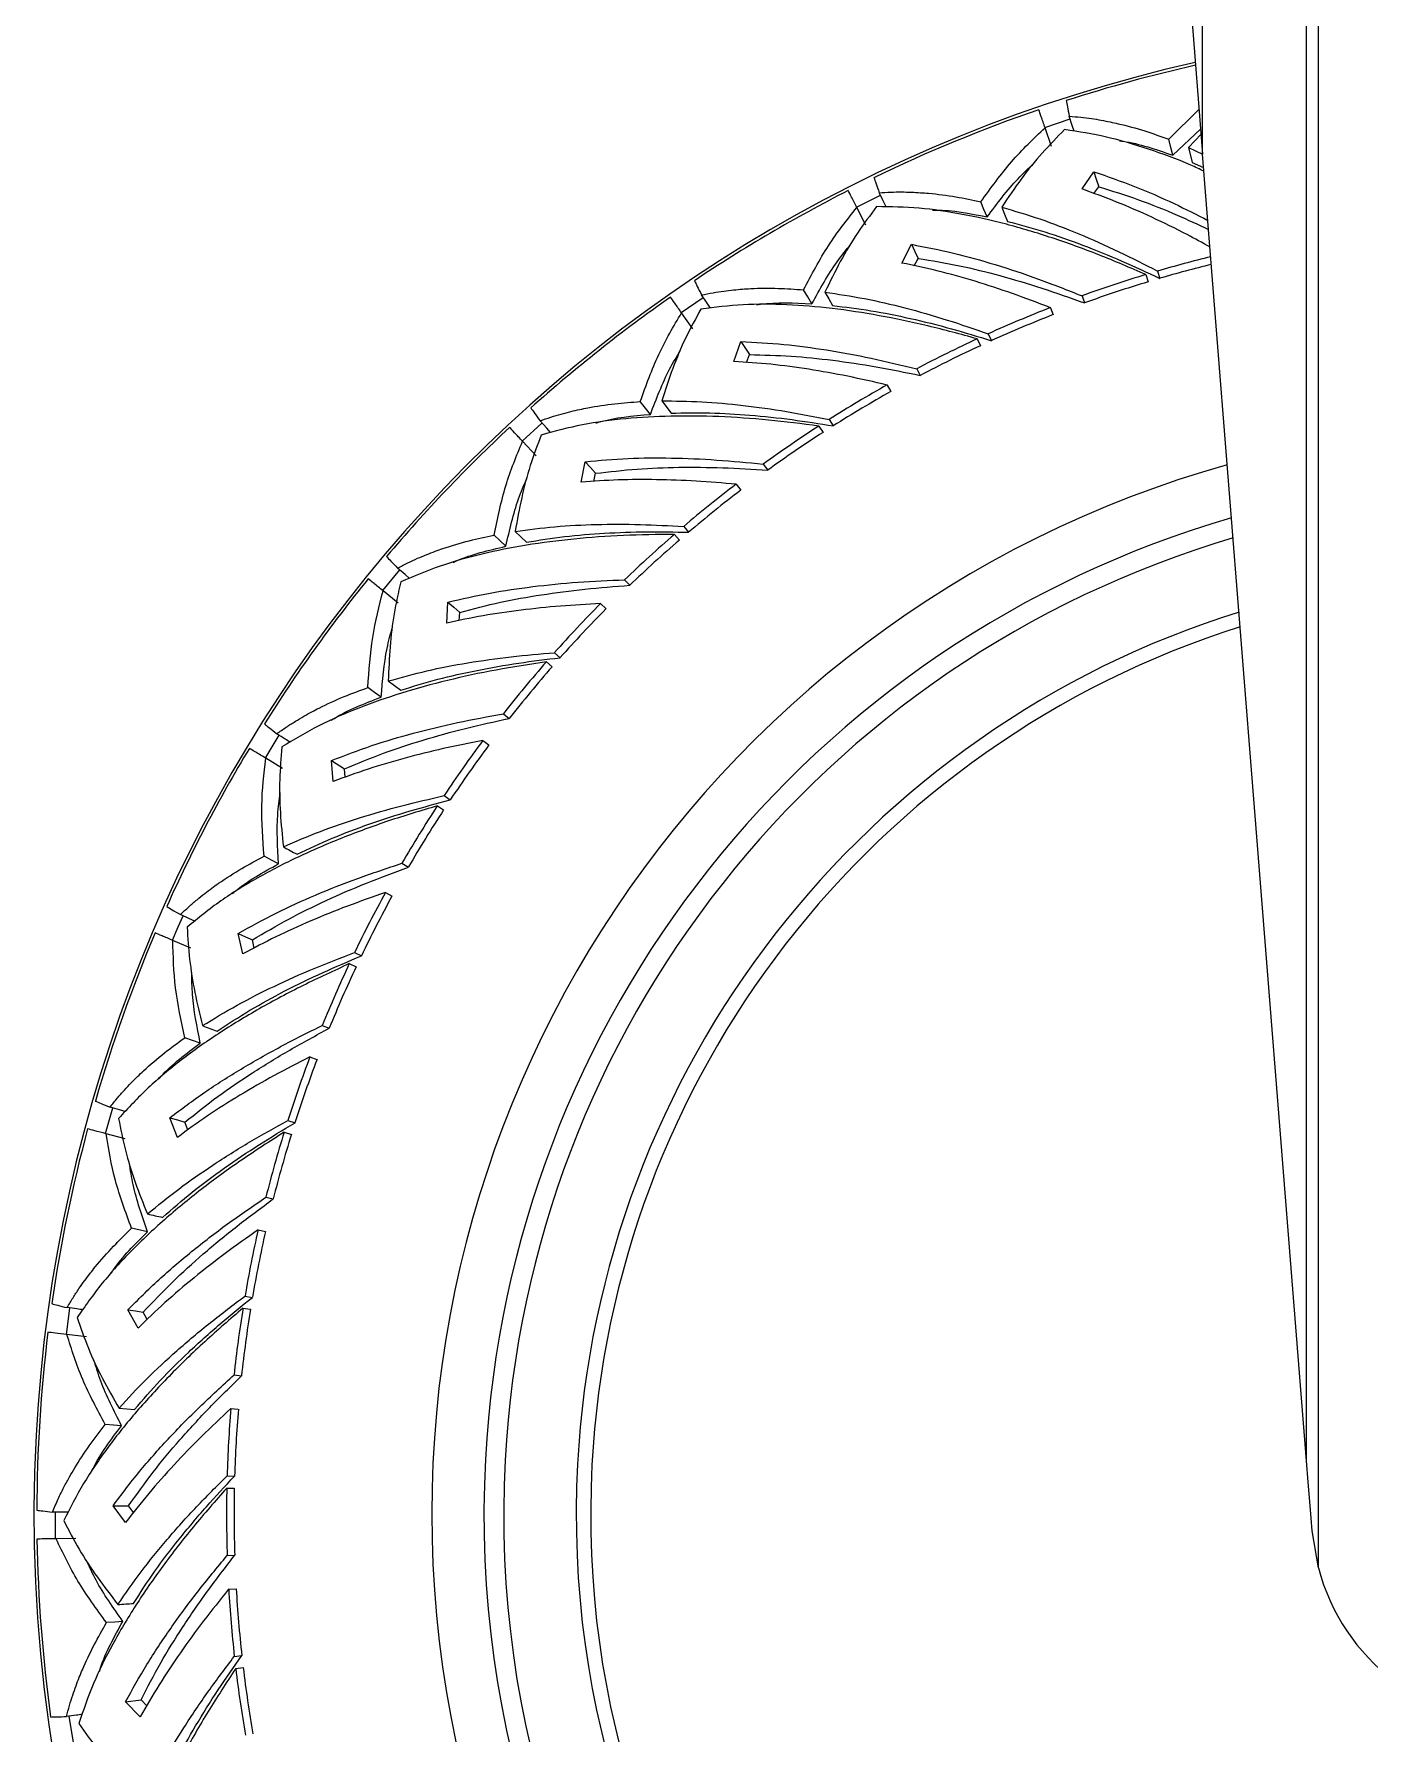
# Model space of a CAD drawing. Header units: millimetres. Extents: x 0 to 597, y 0 to 420.
# Drawn here: x 407.74 to 418.37, y 250.01 to 263.53 of the extents above; entities that cross this region are included whole.
import ezdxf

# ---------------------------------------------------------------- set-up
doc = ezdxf.new("R2010")
doc.units = ezdxf.units.MM

msp = doc.modelspace()

# ---------------------------------------------------------------- linework, layer by layer
at = {"color": 7, "linetype": 'Continuous', "lineweight": 25}
for p, q in [((417.041, 262.571), (417.041, 265.421)), ((417.868, 252.179), (417.868, 265.421)), ((417.963, 251.329), (417.963, 265.421)), ((416.947, 263.755), (417.041, 262.571)), ((415.786, 262.785), (415.987, 262.852)), ((416.771, 262.69), (417.012, 262.927)), ((415.838, 262.634), (415.787, 262.781)), ((416.803, 262.563), (417.025, 262.77)), ((417.028, 262.732), (416.929, 262.625)), ((416.929, 262.625), (417.041, 262.572)), ((416.929, 262.625), (416.958, 262.506)), ((417.868, 252.179), (417.041, 262.571)), ((416.081, 262.295), (416.176, 262.432)), ((416.958, 262.506), (417.049, 262.466)), ((416.174, 262.26), (416.214, 262.313)), ((414.287, 262.15), (414.477, 262.245)), ((414.36, 262.008), (414.289, 262.147)), ((414.648, 261.706), (414.723, 261.855)), ((414.745, 261.684), (414.777, 261.743)), ((416.683, 261.642), (416.7, 261.584)), ((416.59, 261.614), (416.607, 261.557)), ((412.892, 261.313), (413.067, 261.433)), ((415.83, 261.351), (415.851, 261.295)), ((416.081, 261.445), (416.101, 261.389)), ((412.984, 261.182), (412.894, 261.31)), ((413.311, 260.924), (413.365, 261.081)), ((413.365, 261.081), (413.434, 260.978)), ((415.247, 261.103), (415.272, 261.048)), ((415.335, 261.143), (415.36, 261.088)), ((413.41, 260.916), (413.434, 260.978)), ((414.766, 260.865), (414.794, 260.812)), ((414.531, 260.736), (414.56, 260.684)), ((412.736, 260.61), (412.812, 260.512)), ((411.627, 260.29), (411.783, 260.433)), ((413.988, 260.409), (414.02, 260.359)), ((414.07, 260.462), (414.102, 260.411)), ((411.736, 260.173), (411.629, 260.288)), ((412.095, 259.963), (412.127, 260.126)), ((412.195, 259.969), (412.21, 260.034)), ((413.545, 260.107), (413.58, 260.058)), ((413.33, 259.947), (413.366, 259.899)), ((412.912, 259.611), (412.95, 259.565)), ((412.838, 259.548), (412.877, 259.502)), ((410.516, 259.101), (410.651, 259.265)), ((412.441, 259.187), (412.483, 259.143)), ((410.64, 259), (410.519, 259.099)), ((411.026, 258.842), (411.035, 259.009)), ((411.124, 258.862), (411.129, 258.928)), ((412.25, 258.998), (412.293, 258.956)), ((411.819, 258.534), (411.864, 258.495)), ((411.883, 258.607), (411.928, 258.567)), ((410.56, 258.382), (410.66, 258.309)), ((411.476, 258.122), (411.523, 258.084)), ((411.313, 257.909), (411.361, 257.873)), ((409.719, 257.687), (409.585, 257.767)), ((410.123, 257.583), (410.108, 257.75)), ((410.108, 257.75), (410.213, 257.683)), ((410.217, 257.617), (410.213, 257.683)), ((411.004, 257.47), (411.054, 257.437)), ((410.951, 257.389), (411.001, 257.356)), ((410.669, 256.933), (410.721, 256.902)), ((410.537, 256.699), (410.59, 256.67)), ((409.403, 256.211), (409.366, 256.374)), ((408.989, 256.257), (408.845, 256.319)), ((409.492, 256.257), (409.479, 256.323)), ((410.292, 256.222), (410.346, 256.196)), ((410.25, 256.134), (410.305, 256.109)), ((410.035, 255.643), (410.091, 255.62)), ((409.937, 255.393), (409.993, 255.372)), ((408.882, 254.752), (408.822, 254.908)), ((408.964, 254.811), (408.942, 254.873)), ((409.761, 254.887), (409.818, 254.868)), ((408.466, 254.74), (408.315, 254.781)), ((409.732, 254.794), (409.789, 254.776)), ((409.587, 254.277), (409.645, 254.263)), ((408.644, 254.002), (408.517, 254.029)), ((409.524, 254.016), (409.583, 254.003)), ((407.999, 253.185), (408.027, 253.395)), ((408.569, 253.235), (408.488, 253.381)), ((409.404, 253.394), (409.464, 253.385)), ((409.42, 253.49), (409.479, 253.48)), ((408.642, 253.304), (408.611, 253.363)), ((408.158, 253.165), (408.003, 253.184)), ((409.333, 252.863), (409.392, 252.856)), ((409.307, 252.596), (409.367, 252.591)), ((409.278, 252.06), (409.337, 252.059)), ((409.275, 251.963), (409.335, 251.962)), ((407.913, 251.56), (407.911, 251.772)), ((408.47, 251.689), (408.37, 251.822)), ((408.37, 251.822), (408.494, 251.822)), ((408.532, 251.768), (408.494, 251.822)), ((417.963, 251.329), (417.913, 251.622)), ((408.073, 251.563), (407.917, 251.56)), ((409.278, 251.427), (409.338, 251.429)), ((409.29, 251.159), (409.35, 251.162)), ((409.335, 250.624), (409.395, 250.631)), ((409.346, 250.528), (409.406, 250.535)), ((408.469, 250.262), (408.593, 250.279)), ((408.587, 250.144), (408.469, 250.262)), ((408.638, 250.231), (408.593, 250.279)), ((408.054, 249.939), (408.022, 250.149))]:
    msp.add_line(p, q, dxfattribs=at)
at = {"color": 7, "linetype": 'Continuous', "lineweight": 25, "flags": 128}
for points in [[(416.018, 262.754), (416.004, 262.799), (415.98, 262.874)], [(416.803, 262.563), (416.787, 262.626), (416.771, 262.69)], [(416.176, 262.432), (416.195, 262.372), (416.214, 262.313)], [(415.326, 262.073), (415.301, 262.133), (415.276, 262.193)], [(415.442, 262.151), (415.465, 262.094), (415.487, 262.037)], [(414.723, 261.855), (414.75, 261.799), (414.777, 261.743)], [(413.931, 261.381), (413.898, 261.437), (413.865, 261.493)], [(413.124, 261.348), (413.098, 261.387), (413.054, 261.452)], [(414.035, 261.475), (414.066, 261.422), (414.096, 261.368)], [(412.646, 260.502), (412.606, 260.553), (412.566, 260.604)], [(411.852, 260.357), (411.821, 260.392), (411.768, 260.451)], [(412.127, 260.126), (412.169, 260.08), (412.21, 260.034)], [(411.496, 259.453), (411.449, 259.498), (411.402, 259.542)], [(411.57, 259.572), (411.614, 259.529), (411.659, 259.486)], [(410.73, 259.198), (410.694, 259.229), (410.634, 259.279)], [(411.035, 259.009), (411.082, 258.968), (411.129, 258.928)], [(410.504, 258.254), (410.451, 258.291), (410.398, 258.329)], [(409.582, 257.769), (409.612, 257.819), (409.693, 257.95)], [(409.687, 256.928), (409.63, 256.958), (409.572, 256.988)], [(408.842, 256.32), (408.888, 256.427), (408.927, 256.514)], [(409.021, 256.472), (408.978, 256.491), (408.906, 256.524)], [(409.366, 256.374), (409.423, 256.348), (409.479, 256.323)], [(409.064, 255.502), (409.002, 255.523), (408.941, 255.545)], [(408.311, 254.782), (408.358, 254.95), (408.368, 254.986)], [(408.467, 254.958), (408.422, 254.971), (408.346, 254.992)], [(408.822, 254.908), (408.882, 254.891), (408.942, 254.873)], [(408.488, 253.381), (408.55, 253.372), (408.611, 253.363)], [(408.418, 252.598), (408.48, 252.594), (408.541, 252.589)], [(408.438, 252.459), (408.373, 252.463), (408.308, 252.468)], [(417.913, 251.622), (417.897, 251.824), (417.882, 252.01), (417.868, 252.179)], [(408.448, 250.903), (408.383, 250.898), (408.318, 250.893)]]:
    msp.add_lwpolyline(points, dxfattribs=at)
at = {"color": 7, "linetype": 'Continuous', "lineweight": 25}
for radius, start, end in [(11.833, 176.9553, 77.3499), (11.833, 102.6501, 176.9553), (11.811, 102.6653, 107.8443), (11.811, 108.9553, 115.8443), (11.811, 116.9553, 123.8443), (10.301, 103.8645, 106.2991), (10.241, 103.9194, 106.2991), (10.301, 106.8395, 109.8234), (10.241, 106.8395, 109.8234), (11.811, 124.9553, 131.8443), (10.301, 111.3153, 114.2991), (10.241, 111.3153, 114.2991), (10.301, 114.8395, 117.8234), (10.241, 114.8395, 117.8234), (10.301, 119.3153, 122.2991), (10.241, 119.3153, 122.2991), (10.301, 122.8395, 125.8234), (11.811, 132.9553, 139.8443), (10.241, 122.8395, 125.8234), (8.667, 105.6409, 356.9553), (10.301, 127.3153, 130.2991), (10.241, 127.3153, 130.2991), (8.252, 176.9553, 73.794), (8.252, 106.206, 176.9553), (8.095, 176.9553, 73.565), (8.095, 106.435, 176.9553), (10.301, 130.8395, 133.8234), (10.241, 130.8395, 133.8234), (11.811, 140.9553, 147.8443), (10.301, 135.3153, 138.2991), (10.241, 135.3153, 138.2991), (7.518, 176.9553, 72.6384), (7.518, 107.3616, 176.9553), (7.403, 176.9553, 72.4351), (7.403, 107.5649, 176.9553), (10.301, 138.8395, 141.8234), (10.241, 138.8395, 141.8234), (11.811, 148.9553, 155.8443), (10.301, 143.3153, 146.2991), (10.241, 143.3153, 146.2991), (10.301, 146.8395, 149.8234), (10.241, 146.8395, 149.8234), (10.301, 151.3153, 154.2991), (10.241, 151.3153, 154.2991), (11.811, 156.9553, 163.8443), (10.301, 154.8395, 157.8234), (10.241, 154.8395, 157.8234), (10.301, 159.3153, 162.2991), (10.241, 159.3153, 162.2991), (11.811, 164.9553, 171.8443), (10.301, 162.8395, 165.8234), (10.241, 162.8395, 165.8234), (10.301, 167.3153, 170.2991), (10.241, 167.3153, 170.2991), (10.301, 170.8395, 173.8234), (10.241, 170.8395, 173.8234), (11.811, 172.9553, 179.8443), (10.301, 175.3153, 178.2991), (10.241, 175.3153, 178.2991), (10.301, 178.8395, 181.8234), (10.241, 178.8395, 181.8234), (11.811, 180.9553, 187.8443), (1.667, 194.7911, 345.2089), (10.301, 183.3153, 186.2991), (10.241, 183.3153, 186.2991), (10.241, 186.8395, 189.8234), (10.301, 186.8395, 189.8234)]:
    msp.add_arc((419.574, 251.755), radius, start, end, dxfattribs=at)
for points, knots in [([(415.955, 262.998), (415.958, 262.983), (415.963, 262.955), (415.974, 262.901), (415.98, 262.874)], [0, 0, 0, 0, 0.50037, 1, 1, 1, 1]), ([(415.787, 262.781), (415.776, 262.813), (415.754, 262.877), (415.743, 262.909), (415.737, 262.925)], [0, 0, 0, 0, 0.498258, 1, 1, 1, 1]), ([(415.98, 262.874), (416.01, 262.871), (416.069, 262.867), (416.154, 262.856), (416.232, 262.843), (416.303, 262.829), (416.417, 262.804), (416.572, 262.762), (416.707, 262.713), (416.771, 262.69)], [0, 0, 0, 0, 0.120105, 0.230144, 0.33017, 0.420242, 0.500401, 0.764722, 1, 1, 1, 1]), ([(415.276, 262.193), (415.356, 262.303), (415.516, 262.525), (415.696, 262.696), (415.787, 262.781)], [0, 0, 0, 0, 0.499578, 1, 1, 1, 1]), ([(415.943, 262.767), (415.883, 262.707), (415.763, 262.586), (415.596, 262.379), (415.493, 262.227), (415.442, 262.151)], [0, 0, 0, 0, 0.339373, 0.672329, 1, 1, 1, 1]), ([(417.051, 262.436), (417.017, 262.453), (416.868, 262.522), (416.608, 262.616), (416.271, 262.717), (416.054, 262.75), (415.943, 262.767)], [0, 0, 0, 0, 0.091088, 0.388941, 0.689647, 1, 1, 1, 1]), ([(416.379, 262.678), (416.389, 262.677), (416.526, 262.66), (416.67, 262.61), (416.803, 262.563)], [0, 0, 0, 0, 0.073599, 1, 1, 1, 1]), ([(415.326, 262.073), (415.406, 262.179), (415.523, 262.337), (415.656, 262.459), (415.698, 262.499)], [0, 0, 0, 0, 0.677844, 1, 1, 1, 1]), ([(416.176, 262.432), (416.284, 262.395), (416.494, 262.322), (416.798, 262.19), (416.993, 262.091), (417.083, 262.045)], [0, 0, 0, 0, 0.361057, 0.707506, 1, 1, 1, 1]), ([(414.425, 262.385), (414.43, 262.371), (414.44, 262.343), (414.458, 262.291), (414.467, 262.265)], [0, 0, 0, 0, 0.500372, 1, 1, 1, 1]), ([(417.099, 261.834), (417.039, 261.867), (416.885, 261.952), (416.637, 262.072), (416.356, 262.195), (416.172, 262.262), (416.081, 262.295)], [0, 0, 0, 0, 0.175466, 0.450171, 0.725172, 1, 1, 1, 1]), ([(416.214, 262.313), (416.319, 262.28), (416.525, 262.216), (416.818, 262.099), (417.005, 262.012), (417.088, 261.973)], [0, 0, 0, 0, 0.366201, 0.717931, 1, 1, 1, 1]), ([(414.289, 262.147), (414.274, 262.177), (414.243, 262.237), (414.228, 262.268), (414.22, 262.283)], [0, 0, 0, 0, 0.498253, 1, 1, 1, 1]), ([(414.467, 262.265), (414.498, 262.267), (414.556, 262.271), (414.642, 262.272), (414.721, 262.27), (414.793, 262.266), (414.91, 262.257), (415.069, 262.237), (415.21, 262.207), (415.276, 262.193)], [0, 0, 0, 0, 0.120103, 0.230143, 0.330172, 0.420241, 0.500399, 0.764724, 1, 1, 1, 1]), ([(414.522, 262.152), (414.515, 262.166), (414.497, 262.204), (414.479, 262.242), (414.467, 262.265)], [0, 0, 0, 0, 0.372305, 1, 1, 1, 1]), ([(413.865, 261.493), (413.929, 261.614), (414.056, 261.855), (414.211, 262.05), (414.289, 262.147)], [0, 0, 0, 0, 0.499573, 1, 1, 1, 1]), ([(414.446, 262.155), (414.395, 262.086), (414.293, 261.95), (414.156, 261.722), (414.075, 261.557), (414.035, 261.475)], [0, 0, 0, 0, 0.339371, 0.672335, 1, 1, 1, 1]), ([(416.59, 261.614), (416.465, 261.668), (416.215, 261.776), (415.843, 261.909), (415.479, 262.019), (415.125, 262.098), (414.778, 262.15), (414.558, 262.153), (414.446, 262.155)], [0, 0, 0, 0, 0.166041, 0.333057, 0.499184, 0.663302, 0.828993, 1, 1, 1, 1]), ([(414.89, 262.127), (414.9, 262.127), (415.038, 262.13), (415.188, 262.1), (415.326, 262.073)], [0, 0, 0, 0, 0.073596, 1, 1, 1, 1]), ([(415.442, 262.151), (415.543, 262.121), (415.744, 262.062), (416.057, 261.94), (416.37, 261.802), (416.58, 261.694), (416.683, 261.642)], [0, 0, 0, 0, 0.250636, 0.500177, 0.755313, 1, 1, 1, 1]), ([(415.487, 262.037), (415.586, 262.011), (415.783, 261.959), (416.087, 261.851), (416.393, 261.727), (416.599, 261.631), (416.7, 261.584)], [0, 0, 0, 0, 0.250452, 0.5, 0.75525, 1, 1, 1, 1]), ([(413.931, 261.381), (413.995, 261.498), (414.09, 261.67), (414.204, 261.81), (414.241, 261.855)], [0, 0, 0, 0, 0.677852, 1, 1, 1, 1]), ([(414.723, 261.855), (414.835, 261.833), (415.053, 261.791), (415.392, 261.696), (415.733, 261.583), (415.965, 261.491), (416.081, 261.445)], [0, 0, 0, 0, 0.255316, 0.500302, 0.750158, 1, 1, 1, 1]), ([(415.83, 261.351), (415.729, 261.389), (415.528, 261.466), (415.229, 261.563), (414.934, 261.646), (414.743, 261.686), (414.648, 261.706)], [0, 0, 0, 0, 0.249919, 0.499817, 0.749988, 1, 1, 1, 1]), ([(414.777, 261.743), (414.886, 261.725), (415.099, 261.69), (415.429, 261.608), (415.761, 261.51), (415.988, 261.429), (416.101, 261.389)], [0, 0, 0, 0, 0.255034, 0.499994, 0.749999, 1, 1, 1, 1]), ([(412.996, 261.565), (413.003, 261.552), (413.016, 261.526), (413.041, 261.477), (413.054, 261.452)], [0, 0, 0, 0, 0.5003706, 1, 1, 1, 1]), ([(413.054, 261.452), (413.084, 261.458), (413.142, 261.47), (413.227, 261.483), (413.305, 261.492), (413.377, 261.499), (413.494, 261.506), (413.654, 261.508), (413.798, 261.498), (413.865, 261.493)], [0, 0, 0, 0, 0.120107, 0.230144, 0.330174, 0.420242, 0.500399, 0.764725, 1, 1, 1, 1]), ([(412.894, 261.31), (412.875, 261.338), (412.836, 261.393), (412.817, 261.421), (412.807, 261.435)], [0, 0, 0, 0, 0.498255, 1, 1, 1, 1]), ([(415.247, 261.103), (415.116, 261.139), (414.853, 261.21), (414.466, 261.291), (414.091, 261.349), (413.729, 261.379), (413.378, 261.381), (413.159, 261.354), (413.048, 261.34)], [0, 0, 0, 0, 0.166041, 0.333057, 0.499186, 0.663303, 0.828994, 1, 1, 1, 1]), ([(413.492, 261.374), (413.502, 261.376), (413.639, 261.397), (413.79, 261.389), (413.931, 261.381)], [0, 0, 0, 0, 0.073601, 1, 1, 1, 1]), ([(414.035, 261.475), (414.139, 261.459), (414.347, 261.428), (414.673, 261.352), (415.002, 261.258), (415.226, 261.181), (415.335, 261.143)], [0, 0, 0, 0, 0.250635, 0.500173, 0.755309, 1, 1, 1, 1]), ([(414.096, 261.368), (414.197, 261.356), (414.399, 261.332), (414.716, 261.267), (415.036, 261.188), (415.253, 261.121), (415.36, 261.088)], [0, 0, 0, 0, 0.250449, 0.499999, 0.755253, 1, 1, 1, 1]), ([(412.566, 260.604), (412.612, 260.732), (412.704, 260.989), (412.831, 261.203), (412.894, 261.31)], [0, 0, 0, 0, 0.499584, 1, 1, 1, 1]), ([(413.048, 261.34), (413.007, 261.265), (412.925, 261.116), (412.822, 260.871), (412.765, 260.696), (412.736, 260.61)], [0, 0, 0, 0, 0.3393777, 0.6723394, 1, 1, 1, 1]), ([(413.365, 261.081), (413.478, 261.076), (413.701, 261.064), (414.049, 261.017), (414.403, 260.953), (414.645, 260.894), (414.766, 260.865)], [0, 0, 0, 0, 0.255316, 0.500302, 0.750159, 1, 1, 1, 1]), ([(412.646, 260.502), (412.694, 260.626), (412.763, 260.81), (412.857, 260.964), (412.887, 261.014)], [0, 0, 0, 0, 0.677844, 1, 1, 1, 1]), ([(413.434, 260.978), (413.544, 260.975), (413.76, 260.97), (414.098, 260.935), (414.441, 260.884), (414.676, 260.836), (414.794, 260.812)], [0, 0, 0, 0, 0.255033, 0.499997, 0.749997, 1, 1, 1, 1]), ([(414.531, 260.736), (414.426, 260.76), (414.215, 260.808), (413.906, 260.863), (413.603, 260.904), (413.408, 260.917), (413.311, 260.924)], [0, 0, 0, 0, 0.249917, 0.499816, 0.749988, 1, 1, 1, 1]), ([(411.695, 260.554), (411.703, 260.542), (411.72, 260.518), (411.752, 260.473), (411.768, 260.451)], [0, 0, 0, 0, 0.500368, 1, 1, 1, 1]), ([(411.768, 260.451), (411.797, 260.461), (411.852, 260.48), (411.934, 260.505), (412.011, 260.525), (412.081, 260.541), (412.196, 260.564), (412.354, 260.589), (412.498, 260.599), (412.566, 260.604)], [0, 0, 0, 0, 0.120105, 0.230146, 0.330172, 0.420239, 0.5004, 0.764726, 1, 1, 1, 1]), ([(412.736, 260.61), (412.842, 260.609), (413.052, 260.607), (413.385, 260.576), (413.724, 260.529), (413.956, 260.484), (414.07, 260.462)], [0, 0, 0, 0, 0.250637, 0.500175, 0.755313, 1, 1, 1, 1]), ([(413.988, 260.409), (413.853, 260.427), (413.583, 260.461), (413.189, 260.488), (412.809, 260.492), (412.446, 260.472), (412.098, 260.425), (411.886, 260.368), (411.778, 260.338)], [0, 0, 0, 0, 0.166042, 0.333058, 0.499187, 0.663303, 0.828994, 1, 1, 1, 1]), ([(412.213, 260.434), (412.222, 260.437), (412.354, 260.477), (412.506, 260.49), (412.646, 260.502)], [0, 0, 0, 0, 0.073596, 1, 1, 1, 1]), ([(412.812, 260.512), (412.913, 260.514), (413.117, 260.518), (413.439, 260.499), (413.767, 260.464), (413.992, 260.429), (414.102, 260.411)], [0, 0, 0, 0, 0.25045, 0.499998, 0.755252, 1, 1, 1, 1]), ([(411.402, 259.542), (411.43, 259.676), (411.486, 259.943), (411.581, 260.173), (411.629, 260.288)], [0, 0, 0, 0, 0.499577, 1, 1, 1, 1]), ([(411.629, 260.288), (411.606, 260.312), (411.56, 260.362), (411.537, 260.387), (411.526, 260.399)], [0, 0, 0, 0, 0.498255, 1, 1, 1, 1]), ([(411.778, 260.338), (411.747, 260.258), (411.687, 260.1), (411.619, 259.842), (411.587, 259.662), (411.57, 259.572)], [0, 0, 0, 0, 0.339378, 0.672331, 1, 1, 1, 1]), ([(412.127, 260.126), (412.24, 260.136), (412.462, 260.156), (412.814, 260.158), (413.173, 260.143), (413.421, 260.119), (413.545, 260.107)], [0, 0, 0, 0, 0.255316, 0.500302, 0.750158, 1, 1, 1, 1]), ([(412.21, 260.034), (412.319, 260.046), (412.534, 260.071), (412.873, 260.084), (413.22, 260.081), (413.46, 260.066), (413.58, 260.058)], [0, 0, 0, 0, 0.2550356, 0.4999972, 0.7499982, 1, 1, 1, 1]), ([(411.496, 259.453), (411.526, 259.582), (411.569, 259.774), (411.64, 259.94), (411.663, 259.993)], [0, 0, 0, 0, 0.67783, 1, 1, 1, 1]), ([(413.33, 259.947), (413.222, 259.956), (413.008, 259.974), (412.694, 259.985), (412.388, 259.984), (412.193, 259.97), (412.095, 259.963)], [0, 0, 0, 0, 0.249918, 0.499817, 0.749987, 1, 1, 1, 1]), ([(411.57, 259.572), (411.675, 259.585), (411.883, 259.613), (412.218, 259.629), (412.56, 259.63), (412.796, 259.617), (412.912, 259.611)], [0, 0, 0, 0, 0.250637, 0.500174, 0.755312, 1, 1, 1, 1]), ([(410.634, 259.279), (410.661, 259.294), (410.713, 259.321), (410.791, 259.357), (410.864, 259.387), (410.931, 259.413), (411.042, 259.452), (411.195, 259.498), (411.336, 259.528), (411.402, 259.542)], [0, 0, 0, 0, 0.120103, 0.230143, 0.330172, 0.420241, 0.500401, 0.764727, 1, 1, 1, 1]), ([(412.838, 259.548), (412.702, 259.546), (412.429, 259.543), (412.036, 259.514), (411.658, 259.466), (411.303, 259.395), (410.965, 259.3), (410.762, 259.214), (410.659, 259.17)], [0, 0, 0, 0, 0.16604, 0.333056, 0.499186, 0.663303, 0.828993, 1, 1, 1, 1]), ([(411.659, 259.486), (411.759, 259.502), (411.96, 259.534), (412.282, 259.56), (412.612, 259.571), (412.839, 259.567), (412.95, 259.565)], [0, 0, 0, 0, 0.25045, 0.499998, 0.755252, 1, 1, 1, 1]), ([(410.547, 259.371), (410.557, 259.361), (410.577, 259.339), (410.615, 259.299), (410.634, 259.279)], [0, 0, 0, 0, 0.500373, 1, 1, 1, 1]), ([(411.076, 259.325), (411.085, 259.329), (411.211, 259.388), (411.359, 259.421), (411.496, 259.453)], [0, 0, 0, 0, 0.073597, 1, 1, 1, 1]), ([(410.519, 259.099), (410.493, 259.12), (410.44, 259.163), (410.414, 259.184), (410.401, 259.195)], [0, 0, 0, 0, 0.498257, 1, 1, 1, 1]), ([(411.035, 259.009), (411.145, 259.034), (411.362, 259.084), (411.71, 259.135), (412.068, 259.171), (412.317, 259.181), (412.441, 259.187)], [0, 0, 0, 0, 0.255317, 0.500304, 0.75016, 1, 1, 1, 1]), ([(410.398, 258.329), (410.407, 258.465), (410.425, 258.737), (410.488, 258.978), (410.519, 259.099)], [0, 0, 0, 0, 0.499576, 1, 1, 1, 1]), ([(410.659, 259.17), (410.64, 259.086), (410.603, 258.921), (410.571, 258.657), (410.564, 258.473), (410.56, 258.382)], [0, 0, 0, 0, 0.339372, 0.672335, 1, 1, 1, 1]), ([(411.129, 258.928), (411.236, 258.956), (411.445, 259.011), (411.779, 259.07), (412.123, 259.115), (412.363, 259.134), (412.483, 259.143)], [0, 0, 0, 0, 0.255032, 0.499995, 0.749995, 1, 1, 1, 1]), ([(412.25, 258.998), (412.143, 258.992), (411.928, 258.98), (411.616, 258.947), (411.312, 258.904), (411.121, 258.863), (411.026, 258.842)], [0, 0, 0, 0, 0.2499156, 0.4998175, 0.7499878, 1, 1, 1, 1]), ([(410.504, 258.254), (410.515, 258.386), (410.531, 258.582), (410.578, 258.756), (410.594, 258.812)], [0, 0, 0, 0, 0.67785, 1, 1, 1, 1]), ([(411.819, 258.534), (411.684, 258.514), (411.415, 258.473), (411.029, 258.389), (410.662, 258.289), (410.32, 258.169), (409.998, 258.029), (409.81, 257.915), (409.714, 257.857)], [0, 0, 0, 0, 0.166042, 0.333057, 0.499185, 0.663302, 0.828992, 1, 1, 1, 1]), ([(410.56, 258.382), (410.662, 258.41), (410.864, 258.466), (411.193, 258.529), (411.532, 258.577), (411.768, 258.597), (411.883, 258.607)], [0, 0, 0, 0, 0.250635, 0.500174, 0.755311, 1, 1, 1, 1]), ([(410.66, 258.309), (410.757, 258.339), (410.951, 258.399), (411.267, 258.469), (411.592, 258.526), (411.817, 258.554), (411.928, 258.567)], [0, 0, 0, 0, 0.250452, 0.499997, 0.755252, 1, 1, 1, 1]), ([(409.673, 257.962), (409.698, 257.98), (409.746, 258.014), (409.818, 258.06), (409.886, 258.101), (409.95, 258.136), (410.054, 258.19), (410.199, 258.257), (410.334, 258.306), (410.398, 258.329)], [0, 0, 0, 0, 0.120103, 0.230144, 0.330174, 0.420242, 0.500402, 0.764727, 1, 1, 1, 1]), ([(410.105, 258.069), (410.114, 258.074), (410.23, 258.149), (410.372, 258.203), (410.504, 258.254)], [0, 0, 0, 0, 0.073594, 1, 1, 1, 1]), ([(410.108, 257.75), (410.214, 257.79), (410.422, 257.87), (410.759, 257.969), (411.108, 258.054), (411.354, 258.099), (411.476, 258.122)], [0, 0, 0, 0, 0.2553156, 0.5003018, 0.7501587, 1, 1, 1, 1]), ([(409.575, 258.041), (409.586, 258.032), (409.609, 258.013), (409.652, 257.979), (409.673, 257.962)], [0, 0, 0, 0, 0.500368, 1, 1, 1, 1]), ([(410.213, 257.683), (410.315, 257.725), (410.514, 257.809), (410.837, 257.914), (411.171, 258.007), (411.406, 258.059), (411.523, 258.084)], [0, 0, 0, 0, 0.255035, 0.499994, 0.749997, 1, 1, 1, 1]), ([(409.585, 257.767), (409.556, 257.785), (409.498, 257.819), (409.469, 257.837), (409.455, 257.846)], [0, 0, 0, 0, 0.498254, 1, 1, 1, 1]), ([(409.78, 257.895), (409.767, 257.903), (409.731, 257.926), (409.696, 257.948), (409.673, 257.962)], [0, 0, 0, 0, 0.372326, 1, 1, 1, 1]), ([(409.714, 257.857), (409.707, 257.772), (409.692, 257.602), (409.698, 257.336), (409.716, 257.154), (409.726, 257.063)], [0, 0, 0, 0, 0.339372, 0.672331, 1, 1, 1, 1]), ([(411.313, 257.909), (411.208, 257.888), (410.996, 257.846), (410.692, 257.77), (410.398, 257.684), (410.214, 257.617), (410.123, 257.583)], [0, 0, 0, 0, 0.249916, 0.499816, 0.749987, 1, 1, 1, 1]), ([(409.572, 256.988), (409.562, 257.124), (409.542, 257.396), (409.571, 257.644), (409.585, 257.767)], [0, 0, 0, 0, 0.499576, 1, 1, 1, 1]), ([(409.687, 256.928), (409.68, 257.061), (409.669, 257.257), (409.692, 257.436), (409.699, 257.494)], [0, 0, 0, 0, 0.6778347, 1, 1, 1, 1]), ([(409.726, 257.063), (409.822, 257.105), (410.015, 257.188), (410.332, 257.296), (410.661, 257.391), (410.891, 257.444), (411.004, 257.47)], [0, 0, 0, 0, 0.250639, 0.500174, 0.755313, 1, 1, 1, 1]), ([(409.834, 257.004), (409.926, 257.048), (410.111, 257.134), (410.413, 257.248), (410.727, 257.349), (410.946, 257.408), (411.054, 257.437)], [0, 0, 0, 0, 0.250449, 0.499994, 0.755248, 1, 1, 1, 1]), ([(410.951, 257.389), (410.82, 257.35), (410.559, 257.272), (410.189, 257.135), (409.839, 256.985), (409.517, 256.819), (409.218, 256.635), (409.047, 256.496), (408.96, 256.425)], [0, 0, 0, 0, 0.16604, 0.333058, 0.499187, 0.663304, 0.828992, 1, 1, 1, 1]), ([(409.726, 257.063), (409.744, 257.053), (409.78, 257.034), (409.816, 257.014), (409.834, 257.004)], [0, 0, 0, 0, 0.499975, 1, 1, 1, 1]), ([(408.906, 256.524), (408.928, 256.545), (408.971, 256.585), (409.036, 256.641), (409.097, 256.691), (409.155, 256.734), (409.251, 256.802), (409.385, 256.889), (409.512, 256.956), (409.572, 256.988)], [0, 0, 0, 0, 0.120107, 0.230145, 0.330172, 0.420241, 0.500404, 0.764727, 1, 1, 1, 1]), ([(409.319, 256.689), (409.326, 256.696), (409.431, 256.787), (409.564, 256.86), (409.687, 256.928)], [0, 0, 0, 0, 0.073606, 1, 1, 1, 1]), ([(409.366, 256.374), (409.465, 256.429), (409.66, 256.537), (409.98, 256.682), (410.314, 256.814), (410.551, 256.893), (410.669, 256.933)], [0, 0, 0, 0, 0.255315, 0.5003, 0.750159, 1, 1, 1, 1]), ([(409.479, 256.323), (409.574, 256.379), (409.76, 256.489), (410.065, 256.638), (410.383, 256.777), (410.608, 256.86), (410.721, 256.902)], [0, 0, 0, 0, 0.255035, 0.4999957, 0.7499959, 1, 1, 1, 1]), ([(410.537, 256.699), (410.436, 256.664), (410.232, 256.593), (409.941, 256.475), (409.662, 256.349), (409.49, 256.257), (409.403, 256.211)], [0, 0, 0, 0, 0.249918, 0.499815, 0.749985, 1, 1, 1, 1]), ([(408.797, 256.588), (408.81, 256.581), (408.835, 256.566), (408.882, 256.538), (408.906, 256.524)], [0, 0, 0, 0, 0.50037, 1, 1, 1, 1]), ([(408.845, 256.319), (408.814, 256.332), (408.752, 256.358), (408.721, 256.371), (408.705, 256.378)], [0, 0, 0, 0, 0.498257, 1, 1, 1, 1]), ([(408.96, 256.425), (408.965, 256.34), (408.975, 256.17), (409.017, 255.908), (409.061, 255.729), (409.083, 255.641)], [0, 0, 0, 0, 0.339372, 0.672336, 1, 1, 1, 1]), ([(408.941, 255.545), (408.912, 255.679), (408.855, 255.945), (408.849, 256.194), (408.845, 256.319)], [0, 0, 0, 0, 0.499574, 1, 1, 1, 1]), ([(409.083, 255.641), (409.173, 255.696), (409.352, 255.805), (409.651, 255.956), (409.963, 256.096), (410.184, 256.181), (410.292, 256.222)], [0, 0, 0, 0, 0.250638, 0.5001734, 0.755311, 1, 1, 1, 1]), ([(410.25, 256.134), (410.127, 256.077), (409.879, 255.963), (409.531, 255.777), (409.206, 255.58), (408.91, 255.37), (408.64, 255.146), (408.49, 254.985), (408.414, 254.903)], [0, 0, 0, 0, 0.166042, 0.333058, 0.499185, 0.663302, 0.828991, 1, 1, 1, 1]), ([(409.198, 255.598), (409.284, 255.653), (409.454, 255.765), (409.738, 255.919), (410.034, 256.064), (410.244, 256.152), (410.346, 256.196)], [0, 0, 0, 0, 0.2504533, 0.4999989, 0.75525, 1, 1, 1, 1]), ([(409.064, 255.502), (409.038, 255.632), (409, 255.825), (408.997, 256.005), (408.996, 256.063)], [0, 0, 0, 0, 0.677841, 1, 1, 1, 1]), ([(408.346, 254.992), (408.365, 255.016), (408.401, 255.063), (408.458, 255.127), (408.512, 255.185), (408.563, 255.235), (408.649, 255.316), (408.77, 255.421), (408.886, 255.505), (408.941, 255.545)], [0, 0, 0, 0, 0.1201, 0.230147, 0.330173, 0.420242, 0.500398, 0.764722, 1, 1, 1, 1]), ([(408.822, 254.908), (408.913, 254.977), (409.091, 255.111), (409.388, 255.298), (409.7, 255.476), (409.923, 255.587), (410.035, 255.643)], [0, 0, 0, 0, 0.255317, 0.5003007, 0.7501596, 1, 1, 1, 1]), ([(408.942, 254.873), (409.028, 254.942), (409.196, 255.077), (409.478, 255.267), (409.774, 255.449), (409.985, 255.563), (410.091, 255.62)], [0, 0, 0, 0, 0.2550357, 0.499993, 0.7499985, 1, 1, 1, 1]), ([(409.083, 255.641), (409.102, 255.633), (409.141, 255.619), (409.179, 255.605), (409.198, 255.598)], [0, 0, 0, 0, 0.49998, 1, 1, 1, 1]), ([(408.732, 255.214), (408.738, 255.222), (408.829, 255.326), (408.951, 255.417), (409.064, 255.502)], [0, 0, 0, 0, 0.073597, 1, 1, 1, 1]), ([(409.937, 255.393), (409.841, 255.344), (409.65, 255.245), (409.378, 255.089), (409.119, 254.925), (408.961, 254.81), (408.882, 254.752)], [0, 0, 0, 0, 0.2499158, 0.4998172, 0.7499886, 1, 1, 1, 1]), ([(408.229, 255.041), (408.243, 255.035), (408.27, 255.024), (408.32, 255.003), (408.346, 254.992)], [0, 0, 0, 0, 0.500369, 1, 1, 1, 1]), ([(408.414, 254.903), (408.43, 254.819), (408.463, 254.652), (408.542, 254.398), (408.61, 254.227), (408.644, 254.143)], [0, 0, 0, 0, 0.339378, 0.672331, 1, 1, 1, 1]), ([(408.644, 254.143), (408.725, 254.21), (408.888, 254.343), (409.163, 254.534), (409.452, 254.716), (409.659, 254.831), (409.761, 254.887)], [0, 0, 0, 0, 0.250634, 0.500175, 0.755313, 1, 1, 1, 1]), ([(408.764, 254.116), (408.841, 254.183), (408.994, 254.317), (409.254, 254.51), (409.527, 254.694), (409.722, 254.811), (409.818, 254.868)], [0, 0, 0, 0, 0.25045, 0.499998, 0.75525, 1, 1, 1, 1]), ([(409.732, 254.794), (409.617, 254.72), (409.388, 254.573), (409.069, 254.34), (408.775, 254.099), (408.511, 253.851), (408.274, 253.591), (408.148, 253.411), (408.084, 253.319)], [0, 0, 0, 0, 0.166041, 0.333055, 0.499184, 0.663303, 0.828992, 1, 1, 1, 1]), ([(408.315, 254.781), (408.282, 254.79), (408.217, 254.807), (408.184, 254.816), (408.168, 254.82)], [0, 0, 0, 0, 0.498256, 1, 1, 1, 1]), ([(408.517, 254.029), (408.47, 254.156), (408.376, 254.413), (408.335, 254.658), (408.315, 254.781)], [0, 0, 0, 0, 0.499578, 1, 1, 1, 1]), ([(408.644, 254.002), (408.601, 254.128), (408.536, 254.314), (408.508, 254.492), (408.499, 254.549)], [0, 0, 0, 0, 0.677847, 1, 1, 1, 1]), ([(408.488, 253.381), (408.568, 253.461), (408.726, 253.619), (408.994, 253.846), (409.278, 254.066), (409.484, 254.207), (409.587, 254.277)], [0, 0, 0, 0, 0.255315, 0.500305, 0.750161, 1, 1, 1, 1]), ([(408.611, 253.363), (408.687, 253.443), (408.835, 253.6), (409.087, 253.828), (409.355, 254.049), (409.548, 254.191), (409.645, 254.263)], [0, 0, 0, 0, 0.2550331, 0.4999998, 0.7499941, 1, 1, 1, 1]), ([(408.644, 254.143), (408.664, 254.138), (408.704, 254.129), (408.744, 254.121), (408.764, 254.116)], [0, 0, 0, 0, 0.499991, 1, 1, 1, 1]), ([(408.005, 253.398), (408.02, 253.425), (408.05, 253.475), (408.097, 253.547), (408.143, 253.612), (408.186, 253.669), (408.259, 253.761), (408.365, 253.881), (408.468, 253.981), (408.517, 254.029)], [0, 0, 0, 0, 0.120099, 0.230146, 0.33017, 0.420243, 0.500396, 0.764721, 1, 1, 1, 1]), ([(408.356, 253.672), (408.361, 253.68), (408.436, 253.796), (408.544, 253.903), (408.644, 254.002)], [0, 0, 0, 0, 0.073604, 1, 1, 1, 1]), ([(409.524, 254.016), (409.436, 253.954), (409.26, 253.83), (409.013, 253.637), (408.779, 253.439), (408.639, 253.303), (408.569, 253.235)], [0, 0, 0, 0, 0.249913, 0.499817, 0.749987, 1, 1, 1, 1]), ([(407.882, 253.43), (407.896, 253.426), (407.925, 253.419), (407.978, 253.405), (408.005, 253.398)], [0, 0, 0, 0, 0.500372, 1, 1, 1, 1]), ([(409.404, 253.394), (409.301, 253.306), (409.095, 253.128), (408.812, 252.853), (408.553, 252.573), (408.325, 252.288), (408.127, 251.998), (408.028, 251.803), (407.978, 251.704)], [0, 0, 0, 0, 0.166042, 0.333058, 0.499185, 0.664726, 0.831942, 1, 1, 1, 1]), ([(408.129, 253.381), (408.114, 253.383), (408.072, 253.389), (408.031, 253.395), (408.005, 253.398)], [0, 0, 0, 0, 0.372358, 1, 1, 1, 1]), ([(408.418, 252.598), (408.489, 252.676), (408.631, 252.831), (408.877, 253.058), (409.139, 253.279), (409.328, 253.421), (409.42, 253.49)], [0, 0, 0, 0, 0.250633, 0.500171, 0.75531, 1, 1, 1, 1]), ([(408.541, 252.589), (408.608, 252.666), (408.741, 252.82), (408.971, 253.047), (409.216, 253.267), (409.393, 253.41), (409.479, 253.48)], [0, 0, 0, 0, 0.25045, 0.499998, 0.755255, 1, 1, 1, 1]), ([(408.084, 253.319), (408.112, 253.238), (408.168, 253.078), (408.281, 252.837), (408.373, 252.677), (408.418, 252.598)], [0, 0, 0, 0, 0.339372, 0.67233, 1, 1, 1, 1]), ([(408.003, 253.184), (407.97, 253.189), (407.903, 253.197), (407.869, 253.201), (407.852, 253.203)], [0, 0, 0, 0, 0.498256, 1, 1, 1, 1]), ([(408.308, 252.468), (408.244, 252.588), (408.115, 252.828), (408.04, 253.066), (408.003, 253.184)], [0, 0, 0, 0, 0.499578, 1, 1, 1, 1]), ([(408.438, 252.459), (408.377, 252.578), (408.287, 252.753), (408.235, 252.925), (408.218, 252.981)], [0, 0, 0, 0, 0.677847, 1, 1, 1, 1]), ([(408.37, 251.822), (408.438, 251.913), (408.572, 252.091), (408.806, 252.354), (409.057, 252.611), (409.241, 252.779), (409.333, 252.863)], [0, 0, 0, 0, 0.255087, 0.500472, 0.750474, 1, 1, 1, 1]), ([(408.494, 251.822), (408.558, 251.911), (408.682, 252.088), (408.901, 252.348), (409.135, 252.604), (409.307, 252.772), (409.392, 252.856)], [0, 0, 0, 0, 0.254805, 0.5001663, 0.7503149, 1, 1, 1, 1]), ([(409.307, 252.596), (409.229, 252.522), (409.072, 252.375), (408.854, 252.149), (408.65, 251.92), (408.53, 251.766), (408.47, 251.689)], [0, 0, 0, 0, 0.249917, 0.499813, 0.74999, 1, 1, 1, 1]), ([(407.888, 251.772), (407.903, 251.807), (407.931, 251.874), (407.977, 251.967), (408.021, 252.049), (408.086, 252.159), (408.176, 252.298), (408.265, 252.412), (408.308, 252.468)], [0, 0, 0, 0, 0.148544, 0.281393, 0.398648, 0.500389, 0.755051, 1, 1, 1, 1]), ([(408.198, 252.091), (408.202, 252.1), (408.261, 252.226), (408.353, 252.347), (408.438, 252.459)], [0, 0, 0, 0, 0.076165, 1, 1, 1, 1]), ([(408.409, 251.037), (408.469, 251.124), (408.588, 251.297), (408.8, 251.557), (409.028, 251.812), (409.196, 251.979), (409.278, 252.06)], [0, 0, 0, 0, 0.250638, 0.500173, 0.755309, 1, 1, 1, 1]), ([(408.532, 251.045), (408.588, 251.131), (408.698, 251.302), (408.894, 251.558), (409.106, 251.811), (409.261, 251.977), (409.337, 252.059)], [0, 0, 0, 0, 0.250448, 0.499994, 0.755247, 1, 1, 1, 1]), ([(409.275, 251.963), (409.185, 251.861), (409.005, 251.656), (408.763, 251.344), (408.547, 251.032), (408.362, 250.72), (408.205, 250.406), (408.134, 250.197), (408.098, 250.091)], [0, 0, 0, 0, 0.166043, 0.333057, 0.499186, 0.663301, 0.828992, 1, 1, 1, 1]), ([(407.763, 251.787), (407.777, 251.785), (407.806, 251.782), (407.861, 251.775), (407.888, 251.772)], [0, 0, 0, 0, 0.500371, 1, 1, 1, 1]), ([(408.014, 251.772), (407.999, 251.772), (407.957, 251.772), (407.915, 251.772), (407.888, 251.772)], [0, 0, 0, 0, 0.371961, 1, 1, 1, 1]), ([(407.978, 251.704), (408.017, 251.628), (408.095, 251.477), (408.241, 251.255), (408.353, 251.109), (408.409, 251.037)], [0, 0, 0, 0, 0.3393735, 0.6723357, 1, 1, 1, 1]), ([(407.917, 251.56), (407.883, 251.56), (407.815, 251.558), (407.781, 251.558), (407.764, 251.558)], [0, 0, 0, 0, 0.498257, 1, 1, 1, 1]), ([(408.318, 250.893), (408.238, 251.003), (408.077, 251.223), (407.97, 251.448), (407.917, 251.56)], [0, 0, 0, 0, 0.4995819, 1, 1, 1, 1]), ([(408.448, 250.903), (408.372, 251.011), (408.258, 251.172), (408.182, 251.336), (408.158, 251.388)], [0, 0, 0, 0, 0.67784, 1, 1, 1, 1]), ([(408.469, 250.262), (408.524, 250.362), (408.632, 250.556), (408.827, 250.849), (409.04, 251.139), (409.199, 251.331), (409.278, 251.427)], [0, 0, 0, 0, 0.2553139, 0.5003049, 0.7501569, 1, 1, 1, 1]), ([(408.593, 250.279), (408.643, 250.377), (408.742, 250.568), (408.922, 250.857), (409.118, 251.143), (409.265, 251.333), (409.338, 251.429)], [0, 0, 0, 0, 0.255033, 0.499996, 0.749994, 1, 1, 1, 1]), ([(409.29, 251.159), (409.223, 251.075), (409.088, 250.907), (408.903, 250.653), (408.733, 250.399), (408.636, 250.229), (408.587, 250.144)], [0, 0, 0, 0, 0.249917, 0.499815, 0.749989, 1, 1, 1, 1]), ([(408.409, 251.037), (408.43, 251.039), (408.471, 251.041), (408.512, 251.044), (408.532, 251.045)], [0, 0, 0, 0, 0.499986, 1, 1, 1, 1]), ([(408, 250.146), (408.007, 250.175), (408.022, 250.232), (408.048, 250.314), (408.074, 250.389), (408.1, 250.456), (408.145, 250.564), (408.213, 250.709), (408.285, 250.834), (408.318, 250.893)], [0, 0, 0, 0, 0.120104, 0.230149, 0.330173, 0.420247, 0.500401, 0.764729, 1, 1, 1, 1]), ([(408.262, 250.505), (408.265, 250.515), (408.305, 250.647), (408.38, 250.78), (408.448, 250.903)], [0, 0, 0, 0, 0.073582, 1, 1, 1, 1]), ([(408.618, 249.491), (408.665, 249.585), (408.759, 249.773), (408.932, 250.059), (409.123, 250.343), (409.265, 250.532), (409.335, 250.624)], [0, 0, 0, 0, 0.25064, 0.500178, 0.755307, 1, 1, 1, 1]), ([(408.738, 249.515), (408.781, 249.608), (408.867, 249.793), (409.026, 250.074), (409.2, 250.354), (409.331, 250.54), (409.395, 250.631)], [0, 0, 0, 0, 0.250451, 0.499996, 0.755249, 1, 1, 1, 1]), ([(409.346, 250.528), (409.272, 250.414), (409.122, 250.186), (408.926, 249.844), (408.755, 249.504), (408.615, 249.169), (408.504, 248.836), (408.462, 248.62), (408.441, 248.51)], [0, 0, 0, 0, 0.166042, 0.333054, 0.499186, 0.663304, 0.828996, 1, 1, 1, 1]), ([(407.873, 250.142), (407.888, 250.143), (407.917, 250.144), (407.972, 250.145), (408, 250.146)], [0, 0, 0, 0, 0.50037, 1, 1, 1, 1]), ([(408.124, 250.163), (408.109, 250.161), (408.067, 250.155), (408.026, 250.149), (408, 250.146)], [0, 0, 0, 0, 0.372346, 1, 1, 1, 1]), ([(408.098, 250.091), (408.147, 250.021), (408.245, 249.882), (408.42, 249.682), (408.552, 249.554), (408.618, 249.491)], [0, 0, 0, 0, 0.339375, 0.672334, 1, 1, 1, 1])]:
    msp.add_open_spline(points, degree=3, knots=knots, dxfattribs=at)

doc.saveas('drawing.dxf')
